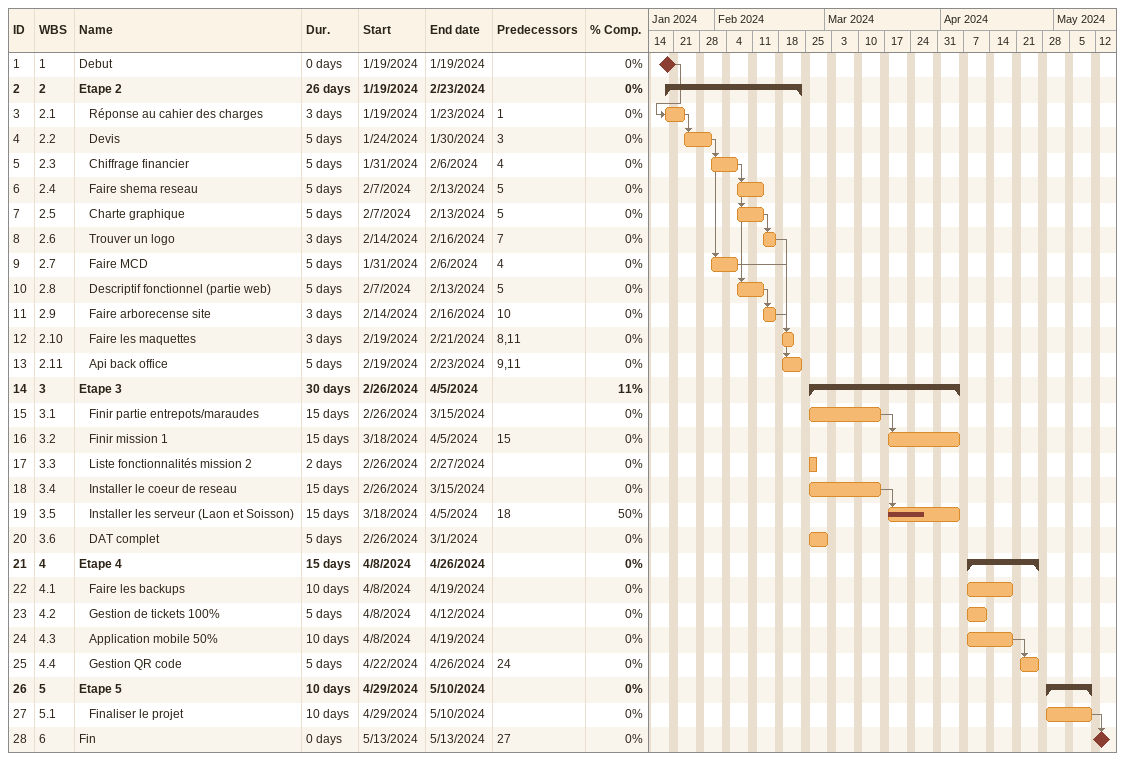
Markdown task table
| ID | WBS | Task | Duration | Start | Finish | Predecessors | % complete |
|---|---|---|---|---|---|---|---|
| 1 | 1 | Debut | 0d | 2024-01-19 | 2024-01-19 |  | 0 |
| 2 | 2 | **Etape 2** | 26d | 2024-01-19 | 2024-02-23 |  | 0 |
| 3 | 2.1 | Réponse au cahier des charges | 3d | 2024-01-19 | 2024-01-23 | 1 | 0 |
| 4 | 2.2 | Devis | 5d | 2024-01-24 | 2024-01-30 | 3 | 0 |
| 5 | 2.3 | Chiffrage financier | 5d | 2024-01-31 | 2024-02-06 | 4 | 0 |
| 6 | 2.4 | Faire shema reseau | 5d | 2024-02-07 | 2024-02-13 | 5 | 0 |
| 7 | 2.5 | Charte graphique | 5d | 2024-02-07 | 2024-02-13 | 5 | 0 |
| 8 | 2.6 | Trouver un logo | 3d | 2024-02-14 | 2024-02-16 | 7 | 0 |
| 9 | 2.7 | Faire MCD | 5d | 2024-01-31 | 2024-02-06 | 4 | 0 |
| 10 | 2.8 | Descriptif fonctionnel (partie web) | 5d | 2024-02-07 | 2024-02-13 | 5 | 0 |
| 11 | 2.9 | Faire arborecense site | 3d | 2024-02-14 | 2024-02-16 | 10 | 0 |
| 12 | 2.10 | Faire les maquettes | 3d | 2024-02-19 | 2024-02-21 | 8, 11 | 0 |
| 13 | 2.11 | Api back office | 5d | 2024-02-19 | 2024-02-23 | 9, 11 | 0 |
| 14 | 3 | **Etape 3** | 30d | 2024-02-26 | 2024-04-05 |  | 11 |
| 15 | 3.1 | Finir partie entrepots/maraudes | 15d | 2024-02-26 | 2024-03-15 |  | 0 |
| 16 | 3.2 | Finir mission 1 | 15d | 2024-03-18 | 2024-04-05 | 15 | 0 |
| 17 | 3.3 | Liste fonctionnalités mission 2 | 2d | 2024-02-26 | 2024-02-27 |  | 0 |
| 18 | 3.4 | Installer le coeur de reseau | 15d | 2024-02-26 | 2024-03-15 |  | 0 |
| 19 | 3.5 | Installer les serveur (Laon et Soisson) | 15d | 2024-03-18 | 2024-04-05 | 18 | 50 |
| 20 | 3.6 | DAT complet | 5d | 2024-02-26 | 2024-03-01 |  | 0 |
| 21 | 4 | **Etape 4** | 15d | 2024-04-08 | 2024-04-26 |  | 0 |
| 22 | 4.1 | Faire les backups | 10d | 2024-04-08 | 2024-04-19 |  | 0 |
| 23 | 4.2 | Gestion de tickets 100% | 5d | 2024-04-08 | 2024-04-12 |  | 0 |
| 24 | 4.3 | Application mobile 50% | 10d | 2024-04-08 | 2024-04-19 |  | 0 |
| 25 | 4.4 | Gestion QR code | 5d | 2024-04-22 | 2024-04-26 | 24 | 0 |
| 26 | 5 | **Etape 5** | 10d | 2024-04-29 | 2024-05-10 |  | 0 |
| 27 | 5.1 | Finaliser le projet | 10d | 2024-04-29 | 2024-05-10 |  | 0 |
| 28 | 6 | Fin | 0d | 2024-05-13 | 2024-05-13 | 27 | 0 |
